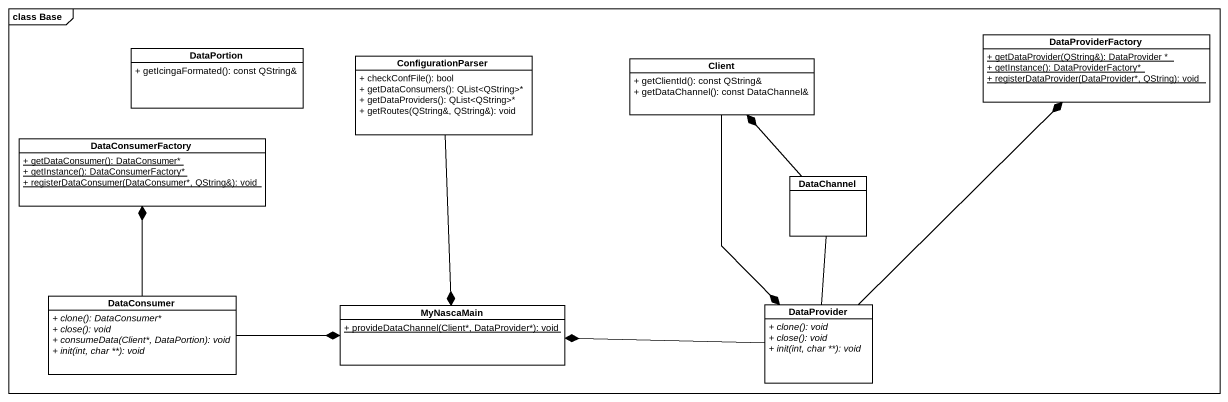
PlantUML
@startuml
mainframe class Base
hide circle
hide empty members
skinparam classAttributeIconSize 0
class DataProviderFactory {
  {static} + getDataProvider(QString&): DataProvider *
  {static} + getInstance(): DataProviderFactory*
  {static} + registerDataProvider(DataProvider*, QString): void
}
class DataPortion {
  + getIcingaFormated(): const QString&
}
class ConfigurationParser {
  + checkConfFile(): bool
  + getDataConsumers(): QList<QString>*
  + getDataProviders(): QList<QString>*
  + getRoutes(QString&, QString&): void
}
class Client {
  + getClientId(): const QString&
  + getDataChannel(): const DataChannel&
}
class DataConsumerFactory {
  {static} + getDataConsumer(): DataConsumer*
  {static} + getInstance(): DataConsumerFactory*
  {static} + registerDataConsumer(DataConsumer*, QString&): void
}
class DataChannel
class DataConsumer {
  {abstract} + clone(): DataConsumer*
  {abstract} + close(): void
  {abstract} + consumeData(Client*, DataPortion): void
  {abstract} + init(int, char **): void
}
class MyNascaMain {
  {static} + provideDataChannel(Client*, DataProvider*): void
}
class DataProvider {
  {abstract} + clone(): void
  {abstract} + close(): void
  {abstract} + init(int, char **): void
}
ConfigurationParser --* MyNascaMain
Client --* DataProvider
DataChannel -up-* Client
DataConsumer -up-* DataConsumerFactory
DataConsumer -right-* MyNascaMain
DataProvider -up-* DataProviderFactory
DataProvider -up- DataChannel
DataProvider -left-* MyNascaMain
@enduml
